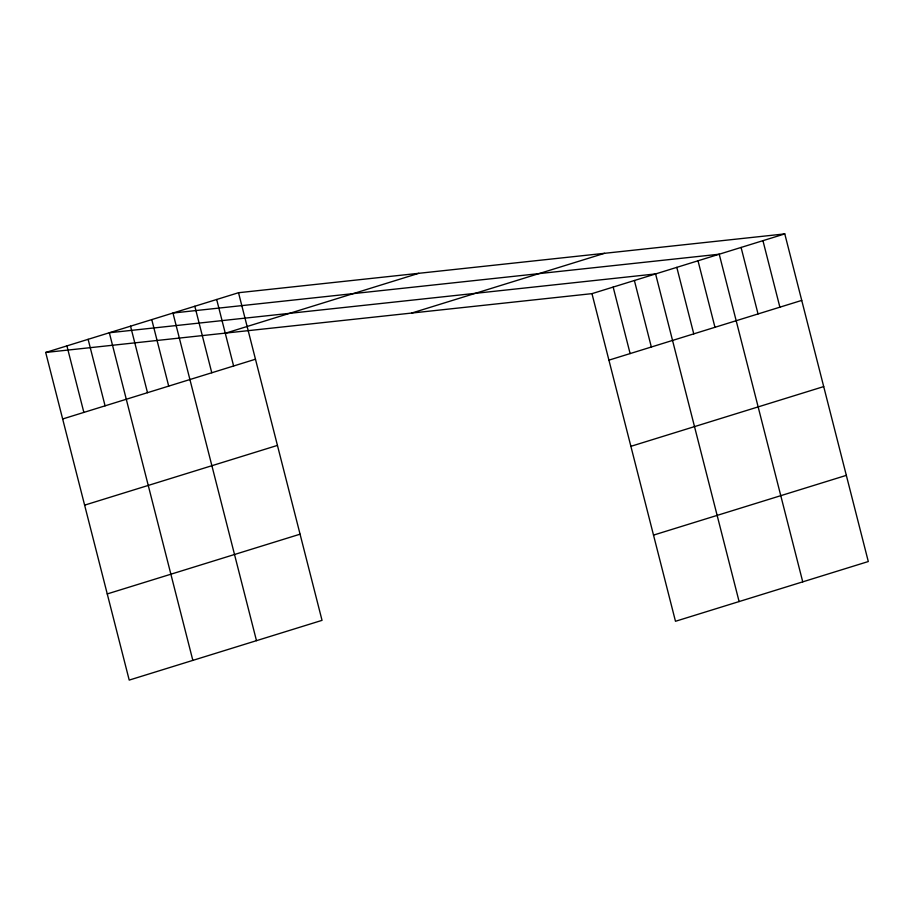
<?xml version="1.0" encoding="UTF-8"?>
<svg xmlns="http://www.w3.org/2000/svg" width="914" height="914" viewBox="0 0 914 914"><rect width="100%" height="100%" fill="white"/><g stroke="black" fill="none" stroke-linecap="round" stroke-linejoin="round"><path stroke-width="1.37" d="M45.7 352.461L238.52 292.72L784.783 233.904L868.3 561.539L675.48 621.28L591.964 293.645L45.7 352.461L129.217 680.096L322.036 620.355L238.52 292.72M225.964 333.05L418.795 273.309M62.655 418.978L255.474 359.225M411.7 313.056L604.52 253.315M591.964 293.645L784.783 233.904M84.614 505.145L277.445 445.404M608.918 360.15L801.738 300.409M107.246 593.929L300.078 534.187M630.877 446.329L823.708 386.588M653.51 535.113L846.33 475.36M762.939 240.668L779.882 307.184M741.083 247.443L758.037 313.948M802.743 581.852L719.227 254.218L172.963 313.034L256.48 640.668M698.01 260.787L714.965 327.292M676.806 267.356L693.76 333.861M739.106 601.561L655.589 273.926L109.337 332.753L192.843 660.388M634.385 280.495L651.339 347.012M613.168 287.076L630.123 353.581M216.675 299.495L233.618 366M194.819 306.259L211.774 372.775M151.758 319.603L168.702 386.119M130.542 326.172L147.497 392.689M88.121 339.323L105.076 405.827M66.916 345.892L83.86 412.397"/></g></svg>
